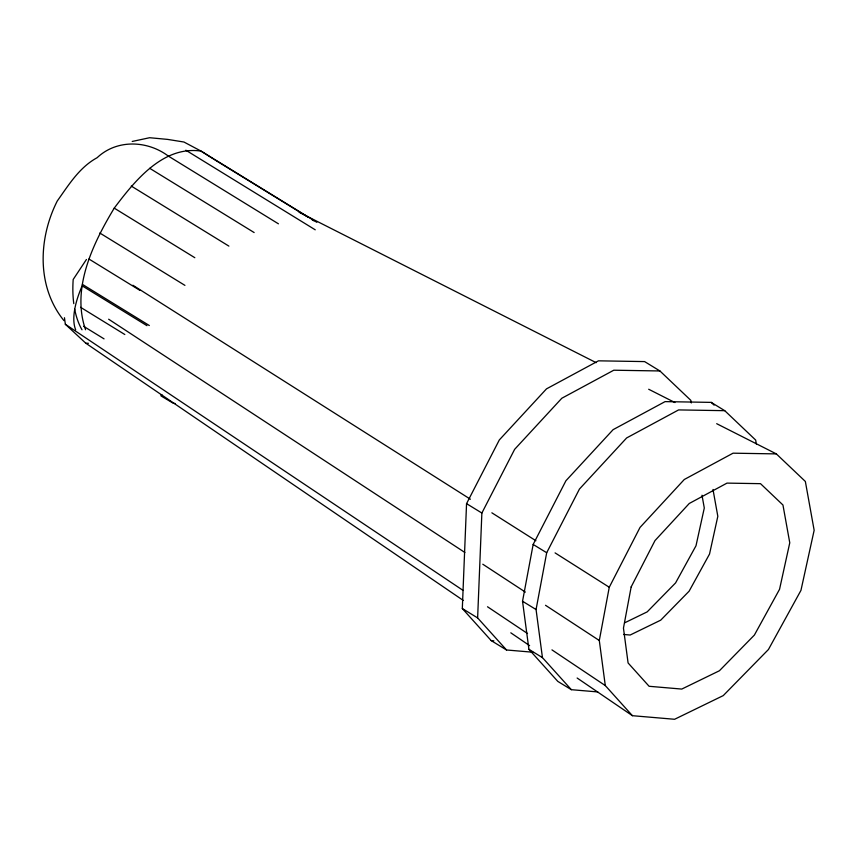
<?xml version="1.0" encoding="UTF-8"?>
<svg xmlns="http://www.w3.org/2000/svg" width="857" height="857" viewBox="0 0 857 857"><rect width="100%" height="100%" fill="white"/><g stroke="black" fill="none" stroke-linecap="round" stroke-linejoin="round"><path stroke-width="1.29" d="M532.968 652.231L506.519 649.981L491.2 640.608L462.319 608.534L466.551 503.648L499.31 439.962L546.498 388.864L598.465 360.829L644.603 361.59L659.922 370.963L690.838 400.358L691.299 402.951M506.519 649.981L477.628 617.918L481.87 513.032L514.629 449.347L561.817 398.248L613.783 370.213L659.922 370.963M85.561 329.741C71.142 288.359 93.017 243.324 114.238 208.133C134.624 181.063 162.969 145.486 201.063 151.1L316.833 222.317M597.79 691.931L571.34 689.681L557.811 681.401L528.919 649.327L522.534 601.25L533.161 544.452L565.92 480.756L613.109 429.657L665.075 401.622L711.214 402.383L724.743 410.674L755.66 440.059L756.356 443.958M571.34 689.681L542.449 657.619L536.064 609.541L546.691 552.733L579.45 489.047L626.638 437.948L678.605 409.914L724.743 410.674M632.412 715.691L605.288 685.568L599.3 640.5L609.263 587.249L640.029 527.43L684.293 479.492L733.056 453.182L776.346 453.899L805.355 481.463L814.15 530.279L800.952 590.377L768.44 649.51L723.254 695.605L674.598 719.28L632.412 715.691L577.136 678.026M86.428 259.478L73.188 279.478A111.131 59.99 -66.6 0 0 73.788 303.657M624.86 622.728L647.196 611.866L675.584 582.91L696.002 545.759L704.293 508.008L701.99 495.228M132.224 141.459L149.621 137.72L167.64 139.402L183.944 142.026L201.063 151.1L212.943 158.684M64.468 317.722L65.336 324.257L85.818 343.228L88.442 343.282M623.542 634.459L630.163 635.026L660.726 620.157L689.114 591.191L709.532 554.051L717.823 516.3L712.992 489.465M491.2 640.608L493.846 640.832M299.082 212.236L596.183 362.672M648.685 389.249L674.93 402.544M716.688 423.69L776.346 453.899M466.551 503.648L481.87 513.032M533.161 544.452L546.691 552.733M522.534 601.25L536.064 609.541M462.319 608.534L477.628 617.918M528.919 649.327L542.449 657.619M214.079 159.381L308.295 217.335M311.691 219.424L313.962 220.827M185.84 150.211L315.237 229.815M278.429 223.816L168.336 156.081C147.404 140.334 116.798 139.123 97.152 157.688C79.283 167.426 68.721 184.93 57.258 201.009C38.34 238.353 36.444 286.859 63.954 320.625M149.718 168.315L254.143 232.547M131.271 186.065L228.883 246.109M114.238 208.133L194.828 257.711M99.798 233.008L184.93 285.381M88.924 259.007L140.002 290.427M82.358 284.342L149.332 325.531M146.943 325.671L82.24 285.874L81.501 287.352A105.122 39.154 -50.3 0 0 75.673 329.784M80.558 307.288L124.822 334.519M83.622 326.303L104.051 338.869M132.91 285.242L470.418 499.224M491.864 512.818L535.893 540.724M555.079 552.894L609.263 587.249M108.646 319.211L464.869 552.476M482.791 564.217L525.362 592.091M545.523 605.288L599.3 640.5M65.336 324.257L463.08 590.409M487.515 606.767L527.516 633.527M551.962 649.885L605.288 685.568M85.818 343.228L463.273 600.436M510.804 632.82L529.605 645.632M711.214 402.383L714.106 405.136M82.004 329.795A111.131 59.99 -66.6 0 1 74.666 309.12M175.182 403.551A9.823 2.839 22.4 0 1 173.028 403.101L160.987 395.913A9.823 2.839 22.4 0 1 161.93 394.713M631.159 586.927L623.457 628.106L628.085 662.954L649.103 686.286L681.765 689.071L719.419 670.752L754.385 635.069L779.549 589.305L789.768 542.792L782.955 505.009L760.513 483.669L727.004 483.112L689.264 503.477L654.994 540.585L631.159 586.927"/></g></svg>
